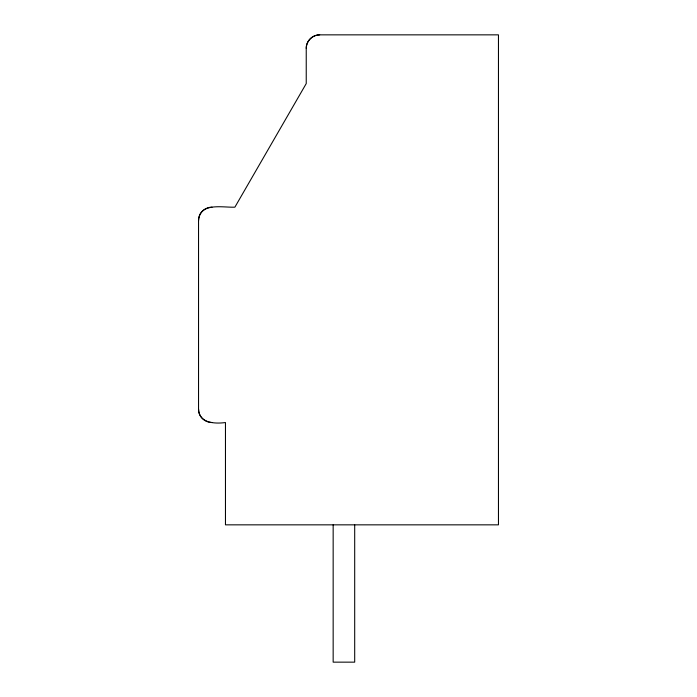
<?xml version="1.0" encoding="UTF-8"?>
<svg xmlns="http://www.w3.org/2000/svg" width="697" height="697" viewBox="0 0 697 697"><rect width="100%" height="100%" fill="white"/><g stroke="black" fill="none" stroke-linecap="round" stroke-linejoin="round"><path stroke-width="1.05" d="M198.54 220.618C199.359 201.877 223.127 207.767 234.889 207.157L306.236 83.579L306.236 48.311C306.183 41.106 312.491 34.806 319.696 34.85L498.46 34.85L498.46 524.841L225.462 524.841L225.462 422.539C215.042 423.968 198.671 423.262 198.54 409.078L198.54 220.618A13.461 13.461 0 0 1 212.001 207.157M354.695 524.841L354.695 662.15L333.157 662.15L333.157 524.841M306.227 48.311A13.461 13.461 0 0 1 319.696 34.85M212.001 422.539A13.461 13.461 0 0 1 198.54 409.078"/></g></svg>
